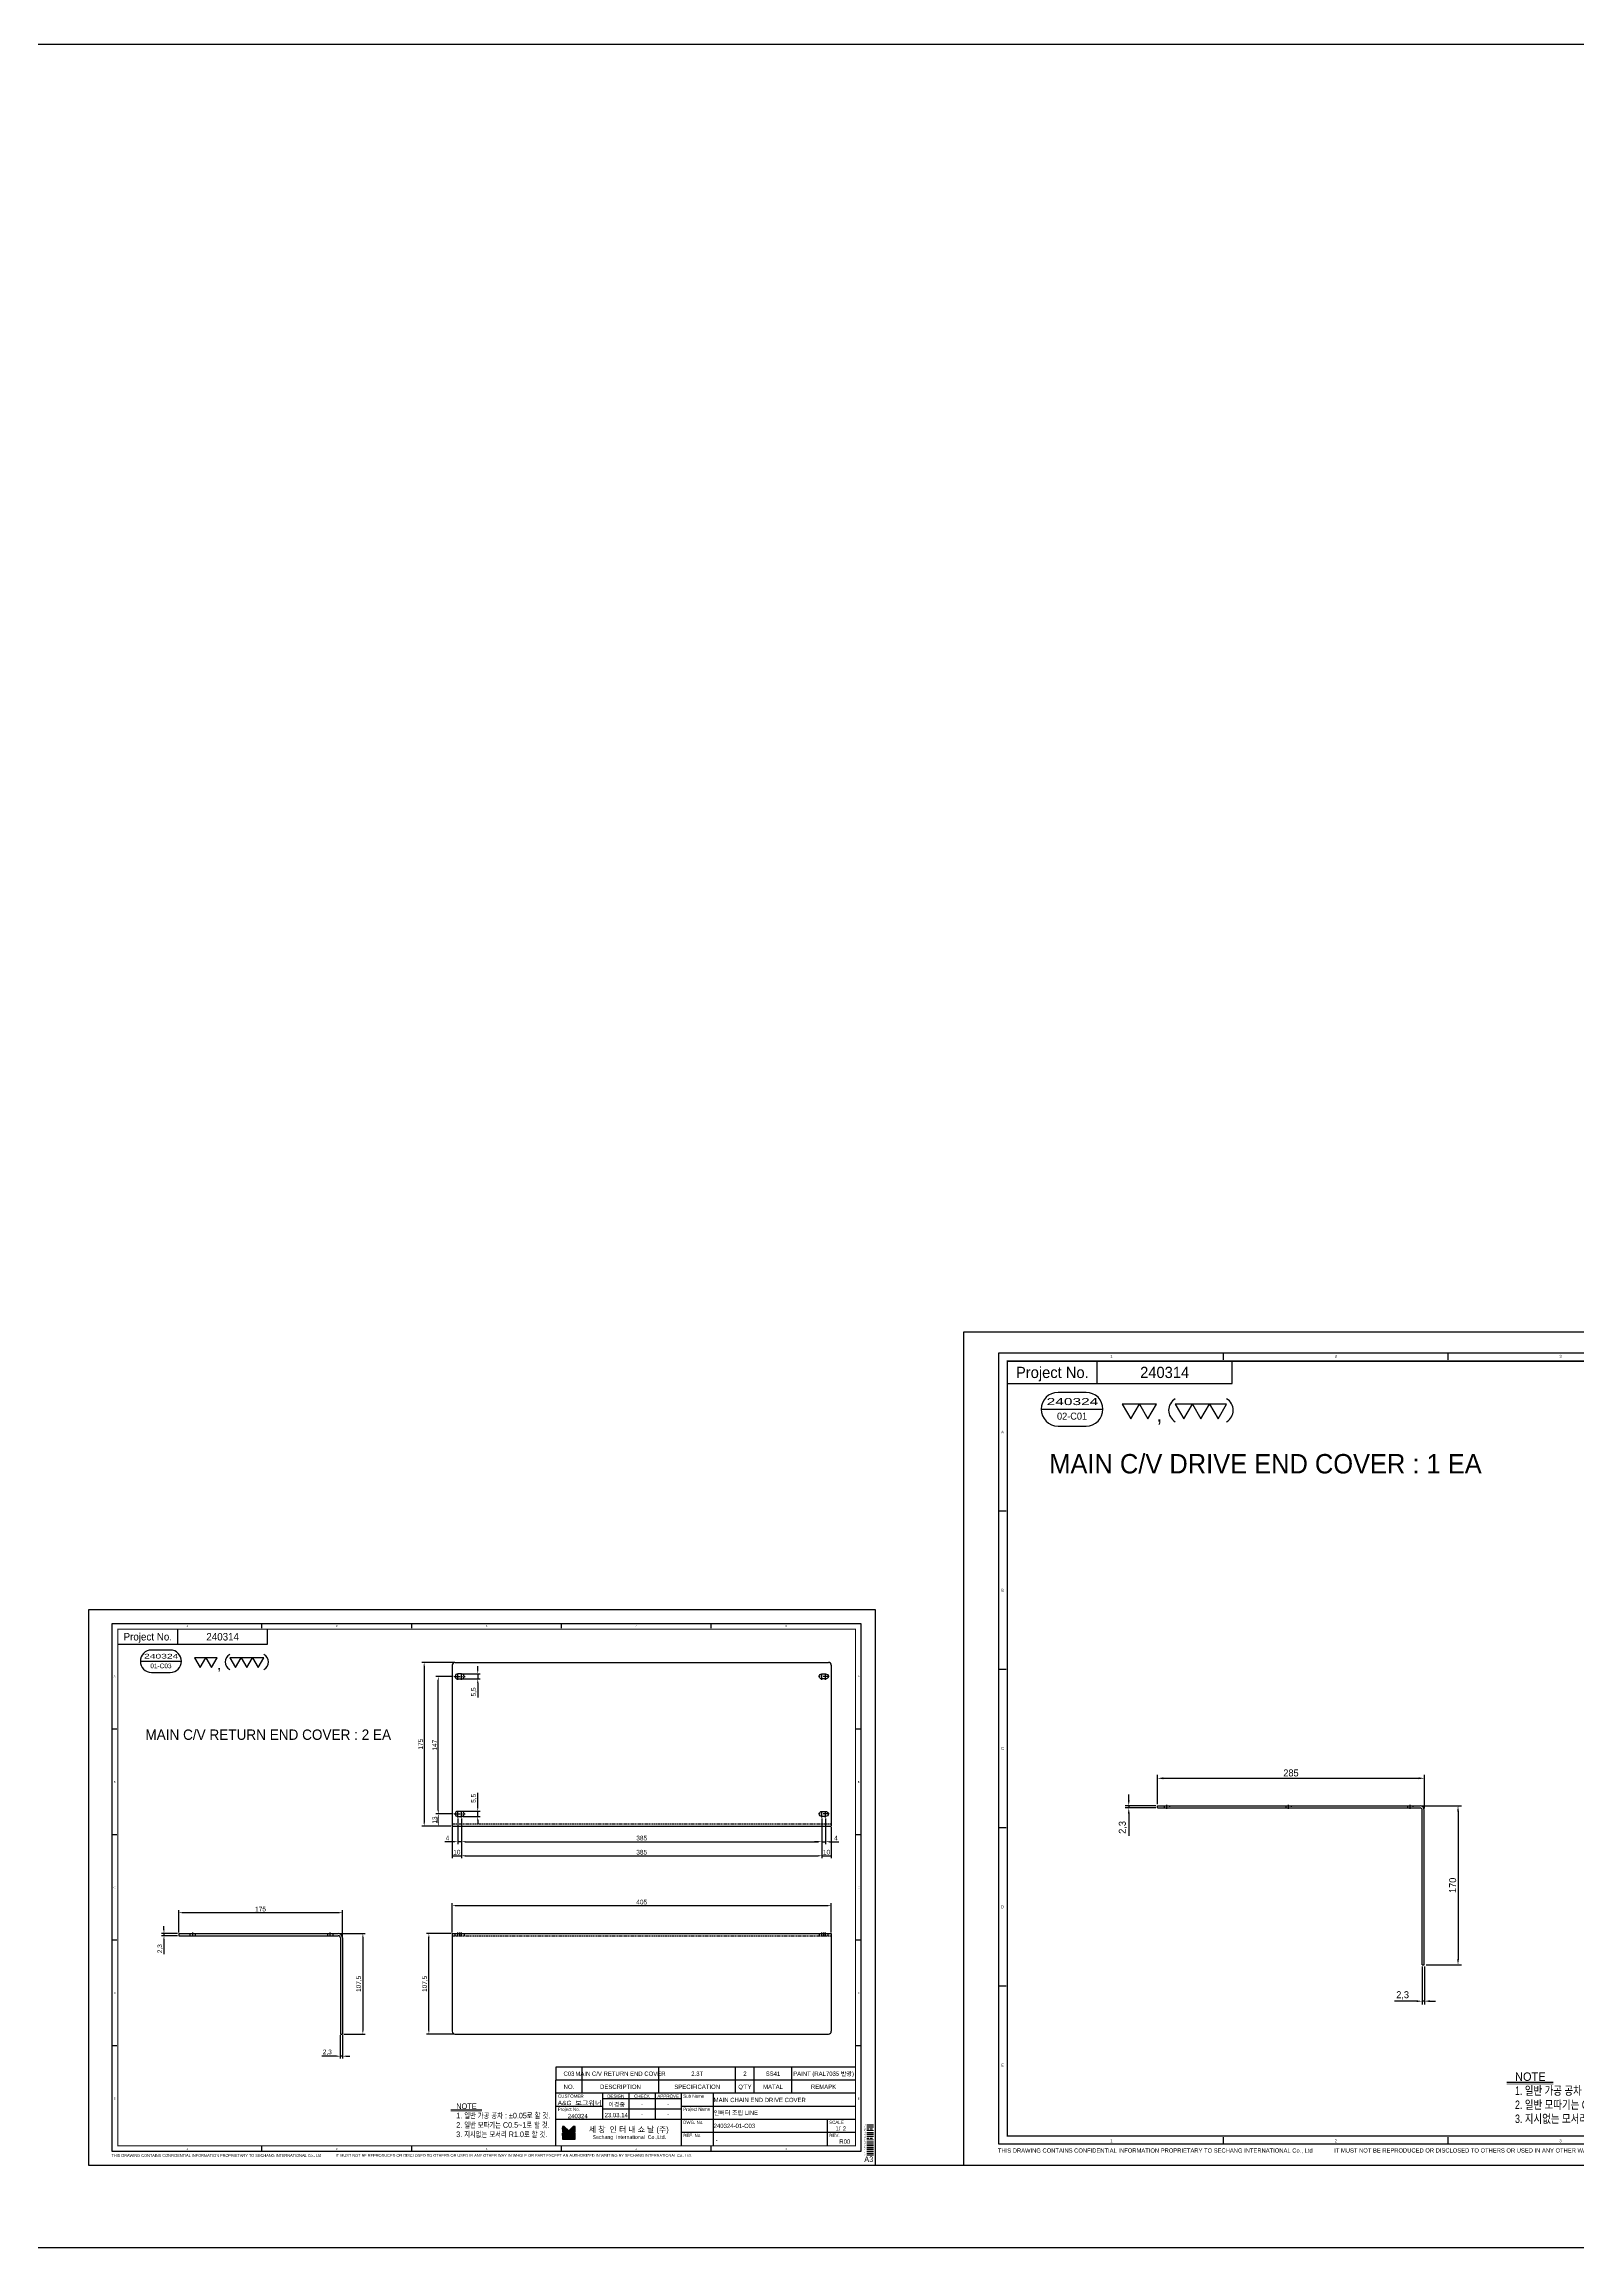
# Model space of a CAD drawing. Header units: inches. Extents: x 0 to 77285, y -118 to 40065.
# Drawn here: x 74008 to 75646, y 7894 to 10249 of the extents above; entities that cross this region are included whole.
import ezdxf
from ezdxf.enums import TextEntityAlignment as Align

# ---------------------------------------------------------------- set-up
doc = ezdxf.new("R2010")
doc.units = ezdxf.units.IN
doc.header["$LTSCALE"] = 5
doc.header["$MEASUREMENT"] = 0
for name, pattern in [('CENTER', [2, 1.25, -0.25, 0.25, -0.25]), ('HIDDEN', [0.375, 0.25, -0.125]), ('PHANTOM', [2.5, 1.25, -0.25, 0.25, -0.25, 0.25, -0.25])]:
    doc.linetypes.add(name, pattern=pattern)
for name, color, linetype in [('11', 1, 'CENTER'), ('22', 2, 'HIDDEN'), ('44', 4, 'Continuous'), ('55', 5, 'Continuous'), ('66', 6, 'PHANTOM'), ('77', 40, 'HIDDEN'), ('99', 181, 'Continuous'), ('A', 8, 'Continuous'), ('B', 123, 'Continuous'), ('D', 3, 'Continuous'), ('G', 231, 'Continuous'), ('T', 3, 'Continuous'), ('VV', 1, 'Continuous'), ('Y', 60, 'Continuous')]:
    doc.layers.add(name, color=color, linetype=linetype)
doc.layers.add('33', color=3, linetype='PHANTOM', lineweight=9)
doc.layers.add('88', color=35, linetype='Continuous', lineweight=5)
doc.styles.add('SCI', font='')
doc.styles.get('SCI').set_extended_font_data('Gulim')
doc.dimstyles.new('SCH', dxfattribs={"dimtxt": 2.5, "dimasz": 2, "dimexe": 1.25, "dimexo": 0.625, "dimtad": 1, "dimdec": 8, "dimtxsty": 'SCI', "dimcen": 2.5, "dimclrd": 4, "dimclre": 4, "dimclrt": 7, "dimadec": 8, "dimazin": 2, "dimtfac": 1, "dimtdec": 8, "dimtmove": 0, "dimatfit": 3, "dimfxl": 1, "dimarcsym": 0})

# ---------------------------------------------------------------- blocks, each defined once
blk = doc.blocks.new('J2')
for p, q in [((0, 2.25), (-2.6, 2.25)), ((-2.6, 2.25), (-1.3, 0)), ((-1.3, 0), (0, 2.25)), ((2.6, 2.25), (0, 2.25)), ((0, 2.25), (1.3, 0)), ((1.3, 0), (2.6, 2.25))]:
    blk.add_line(p, q)
blk = doc.blocks.new('J3')
for p, q in [((-3.9, 2.25), (-2.6, 0)), ((-1.3, 2.25), (-3.9, 2.25)), ((-2.6, 0), (-1.3, 2.25)), ((-1.3, 2.25), (0, 0)), ((1.3, 2.25), (-1.3, 2.25)), ((0, 0), (1.3, 2.25)), ((1.3, 2.25), (2.6, 0)), ((3.9, 2.25), (1.3, 2.25)), ((2.6, 0), (3.9, 2.25))]:
    blk.add_line(p, q)
blk = doc.blocks.new('A$C645fd8c3')
at = {"linetype": 'Continuous'}
h = blk.add_hatch(dxfattribs=at)
h.set_pattern_fill('ANSI31', color=5, scale=0.563055, style=0)
h.set_pattern_definition([(45, (-482.600826, -378.99261), (-0.04976753, 0.04976753), [])])
h.paths.add_polyline_path([(259.73, -279.27), (259.73, -276.17), (258.74, -276.17), (256.35, -278.56), (253.96, -276.17), (252.97, -276.17), (252.97, -279.27)])
h.paths.add_polyline_path([(252.97, -279.83), (252.97, -282.93), (259.73, -282.93), (259.73, -279.83)])
at = {"color": 2}
for p, q in [((12.5, -289.5), (12.5, -7.5)), ((12.5, -7.5), (412.5, -7.5)), ((92.5, -10), (92.5, -7.5)), ((172.5, -10), (172.5, -7.5)), ((252.5, -10), (252.5, -7.5)), ((332.5, -10), (332.5, -7.5)), ((412.5, -7.5), (412.5, -289.5)), ((15, -63.9), (12.5, -63.9)), ((412.5, -63.9), (410, -63.9)), ((15, -120.3), (12.5, -120.3)), ((412.5, -120.3), (410, -120.3)), ((15, -176.7), (12.5, -176.7)), ((412.5, -176.7), (410, -176.7)), ((15, -233.1), (12.5, -233.1)), ((412.5, -233.1), (410, -233.1)), ((412.5, -289.5), (12.5, -289.5)), ((92.5, -289.5), (92.5, -287)), ((172.5, -289.5), (172.5, -287)), ((252.5, -289.5), (252.5, -287)), ((332.5, -289.5), (332.5, -287))]:
    blk.add_line(p, q, dxfattribs=at)
at = {"color": 40}
for p, q in [((47.5, -18.5), (47.5, -10.5)), ((95.5, -18.5), (95.5, -10.5))]:
    blk.add_line(p, q, dxfattribs=at)
at = {"color": 7, "linetype": 'Continuous'}
blk.add_line((27.52, -27.62), (49.52, -27.62), dxfattribs=at)
for p, q in [((409.5, -244.5), (249.5, -244.5)), ((249.5, -244.5), (249.5, -251.5)), ((249.5, -286.5), (249.5, -251.5)), ((409.5, -251.5), (249.5, -251.5)), ((409.5, -258.5), (249.5, -258.5)), ((316.5, -258.5), (316.5, -286.5)), ((316.5, -261.5), (274.5, -261.5)), ((316.5, -267), (274.5, -267)), ((415.59, -275.4), (419.2, -275.4))]:
    blk.add_line(p, q)
at = {"color": 3}
for p, q in [((263.5, -251.5), (263.5, -244.5)), ((304.5, -251.5), (304.5, -244.5)), ((345.5, -251.5), (345.5, -244.5)), ((355.5, -251.5), (355.5, -244.5)), ((375.5, -251.5), (375.5, -244.5)), ((263.5, -258.5), (263.5, -251.5)), ((274.5, -258.5), (274.5, -272.5)), ((288.5, -258.5), (288.5, -272.5)), ((302.5, -258.5), (302.5, -272.5)), ((304.5, -258.5), (304.5, -251.5)), ((333.5, -258.5), (333.5, -286.5)), ((345.5, -258.5), (345.5, -251.5)), ((355.5, -258.5), (355.5, -251.5)), ((375.5, -258.5), (375.5, -251.5)), ((274.5, -265.5), (249.5, -265.5)), ((409.58, -265.5), (316.5, -265.5)), ((409.5, -272.5), (249.5, -272.5)), ((409.58, -279.5), (316.5, -279.5))]:
    blk.add_line(p, q, dxfattribs=at)
at = {"color": 5, "linetype": 'Continuous'}
for p, q in [((252.97, -276.17), (252.97, -279.27)), ((253.96, -276.17), (252.97, -276.17)), ((259.73, -279.27), (252.97, -279.27)), ((252.97, -279.83), (252.97, -282.93)), ((259.73, -279.83), (252.97, -279.83)), ((253.96, -276.17), (256.35, -278.56)), ((258.74, -276.17), (256.35, -278.56)), ((259.73, -276.17), (258.74, -276.17)), ((259.73, -279.27), (259.73, -276.17)), ((259.73, -282.93), (259.73, -279.83)), ((252.97, -282.93), (259.73, -282.93))]:
    blk.add_line(p, q, dxfattribs=at)
at = {"color": 40, "const_width": 0.5}
blk.add_lwpolyline([(15.5, -286.5), (15.5, -10.5), (409.5, -10.5), (409.5, -286.5)], close=True, dxfattribs=at)
at = {"color": 40}
blk.add_lwpolyline([(15.5, -18.5), (95.5, -18.5)], dxfattribs=at)
blk.add_lwpolyline([(33.52, -21.62, 1), (33.52, -33.62), (43.52, -33.62, 1), (43.52, -21.62)], format="xyb", close=True)
at = {"const_width": 0.257}
blk.add_lwpolyline([(193.31, -268.04), (209.91, -268.04)], dxfattribs=at)
at = {"color": 3}
blk.add_lwpolyline([(193.31, -267.35), (209.91, -267.35)], dxfattribs=at)
for centre, start, end in [((77.61, -27.99), 120, 240), ((91.22, -27.99), 300, 60)]:
    blk.add_arc(centre, 4.69, start, end)
at = {"layer": '11'}
blk.add_line((415.59, -276.4), (419.2, -276.4), dxfattribs=at)
at = {"layer": '22'}
blk.add_line((415.59, -277.4), (419.2, -277.4), dxfattribs=at)
at = {"layer": '33'}
blk.add_line((415.59, -278.4), (419.2, -278.4), dxfattribs=at)
at = {"layer": '44'}
blk.add_line((415.59, -279.4), (419.2, -279.4), dxfattribs=at)
at = {"layer": '55'}
blk.add_line((415.59, -280.4), (419.2, -280.4), dxfattribs=at)
at = {"layer": '66'}
blk.add_line((415.59, -281.4), (419.2, -281.4), dxfattribs=at)
at = {"layer": '77'}
blk.add_line((415.59, -282.4), (419.2, -282.4), dxfattribs=at)
at = {"layer": '88'}
blk.add_line((415.59, -283.4), (419.2, -283.4), dxfattribs=at)
at = {"layer": '99'}
blk.add_line((415.59, -284.4), (419.2, -284.4), dxfattribs=at)
at = {"layer": 'A'}
blk.add_line((415.59, -285.4), (419.2, -285.4), dxfattribs=at)
at = {"layer": 'B'}
blk.add_line((415.59, -286.4), (419.2, -286.4), dxfattribs=at)
at = {"layer": 'D'}
blk.add_line((415.59, -287.4), (419.2, -287.4), dxfattribs=at)
at = {"layer": 'Defpoints', "color": 1}
blk.add_lwpolyline([(0, -297), (0, 0), (420, 0), (420, -297)], close=True, dxfattribs=at)
at = {"layer": 'G'}
blk.add_line((415.59, -288.4), (419.2, -288.4), dxfattribs=at)
at = {"layer": 'T'}
for p, q in [((394.5, -272.5), (394.5, -286.5)), ((415.59, -289.4), (419.2, -289.4))]:
    blk.add_line(p, q, dxfattribs=at)
at = {"layer": 'VV'}
blk.add_line((415.59, -291.4), (419.2, -291.4), dxfattribs=at)
at = {"layer": 'Y'}
blk.add_line((415.59, -290.4), (419.2, -290.4), dxfattribs=at)
at = {"xscale": 2.34375, "yscale": 2.34375, "zscale": 2.34375}
for name, p in [('J2', (62.5, -31.03)), ('J3', (84.42, -31.03))]:
    blk.add_blockref(name, p, dxfattribs=at)
at = {"style": 'SCI'}
for s, height, p in [('Project No.', 4, (31.5, -14.5)), (',', 5.86, (69.61, -29.14)), ('NO.', 2.308, (256.5, -255)), ('DESCRIPTION', 2.3077, (284, -255)), ('SPECIFICATION', 2.3077, (325, -255)), ("Q'TY", 2.308, (350.5, -255)), ('MATAL', 2.308, (365.5, -255)), ('REMAPK', 2.308, (392.5, -255)), ('DESIGN', 1.731, (281.5, -260)), ('이경중', 2.308, (282, -264.44)), ('CHECK', 1.731, (295.5, -260)), ('-', 2.31, (295.5, -264.25)), ('APPROVE', 1.731, (309.5, -260)), ('-', 2.31, (309.5, -264.25)), ('세 창  인 터 내 쇼 날 (주)', 3.0296, (288.44, -277.82)), ('Sechang  International  Co.,Ltd.', 2.0198, (288.72, -281.87)), ('0', 0.6, (414.6, -275.37))]:
    blk.add_text(s, height=height, dxfattribs=at).set_placement(p, align=Align.MIDDLE_CENTER)
at = {"color": 2, "style": 'SCI'}
for s, p in [('1', (52.5, -8.75)), ('2', (132.5, -8.75)), ('3', (212.5, -8.75)), ('4', (292.5, -8.75)), ('5', (372.5, -8.75)), ('A', (13.75, -35.7)), ('A', (411.25, -35.7)), ('B', (13.75, -92.1)), ('B', (411.25, -92.1)), ('C', (13.75, -148.5)), ('C', (411.25, -148.5)), ('D', (13.75, -204.9)), ('D', (411.25, -204.9)), ('E', (13.75, -261.3)), ('E', (411.25, -261.3)), ('E', (411.25, -261.3)), ('1', (52.5, -288.25)), ('2', (132.5, -288.25)), ('3', (212.5, -288.25)), ('4', (292.5, -288.25)), ('5', (372.5, -288.25))]:
    blk.add_text(s, height=1, dxfattribs=at).set_placement(p, align=Align.MIDDLE_CENTER)
at = {"style": 'SCI'}
for s, height, p in [('Sub Name', 1.731, (317.5, -260)), ('Project No.', 1.7308, (250.5, -267)), ('CUSTOMER', 1.731, (250.65, -260)), ('Project Name', 1.7308, (317.5, -267)), ('DWG. No.', 1.731, (317.5, -274)), ('SCALE', 1.731, (395.5, -274)), ('REF. No.', 1.731, (317.5, -281)), ('REV.', 1.731, (395.5, -281))]:
    blk.add_text(s, height=height, dxfattribs=at).set_placement(p, align=Align.MIDDLE_LEFT)
at = {"color": 40, "style": 'SCI'}
for s, height, p in [('-', 2.31, (295.5, -269.75)), ('-', 2.31, (309.5, -269.75)), ('1/', 2.308, (400.15, -277.29))]:
    blk.add_text(s, height=height, dxfattribs=at).set_placement(p, align=Align.MIDDLE_CENTER)
at = {"color": 3, "linetype": 'Continuous', "style": 'SCI'}
for s, p in [('THIS DRAWING CONTAINS CONFIDENTIAL INFORMATION PROPRIETARY TO SECHANG INTERNATIONAL Co., Ltd  ', (12.11, -292.46)), ('IT MUST NOT BE REPRODUCED OR DISCLOSED TO OTHERS OR USED IN ANY OTHER WAY IN WHOLE OR PART EXCEPT AN AUTHORIZED IN WRITING BY SECHANG INTERNATIONAL Co., Ltd.', (131.88, -292.43))]:
    blk.add_text(s, height=1.5, dxfattribs=at).set_placement(p)
at = {"color": 2, "style": 'SCI'}
blk.add_text('A3', height=3, dxfattribs=at).set_placement((419.05, -296.11), align=Align.BOTTOM_RIGHT)
at = {"color": 40, "insert": (196.28, -263.89), "char_height": 3, "attachment_point": 1, "style": 'SCI'}
blk.add_mtext_dynamic_manual_height_columns('NOTE{\\W0.8;\\P1. 일반 가공 공차 : %%P0.05로 할 것.\\P2. 일반 모따기는 C0.5~1로 할 것.\\P3. 지시없는 모서리 R1.0로 할 것.}', width=205.982, gutter_width=1.29, heights=[0], dxfattribs=at)
at = {"layer": '11', "style": 'SCI'}
blk.add_text('11', height=0.6, dxfattribs=at).set_placement((414.6, -276.37), align=Align.MIDDLE_CENTER)
at = {"layer": '22', "style": 'SCI'}
blk.add_text('22', height=0.6, dxfattribs=at).set_placement((414.6, -277.37), align=Align.MIDDLE_CENTER)
at = {"layer": '33', "style": 'SCI'}
blk.add_text('33', height=0.6, dxfattribs=at).set_placement((414.6, -278.37), align=Align.MIDDLE_CENTER)
at = {"layer": '44', "style": 'SCI'}
blk.add_text('44', height=0.6, dxfattribs=at).set_placement((414.6, -279.37), align=Align.MIDDLE_CENTER)
at = {"layer": '55', "style": 'SCI'}
blk.add_text('55', height=0.6, dxfattribs=at).set_placement((414.6, -280.37), align=Align.MIDDLE_CENTER)
at = {"layer": '66', "style": 'SCI'}
blk.add_text('66', height=0.6, dxfattribs=at).set_placement((414.6, -281.37), align=Align.MIDDLE_CENTER)
at = {"layer": '77', "style": 'SCI'}
blk.add_text('77', height=0.6, dxfattribs=at).set_placement((414.6, -282.37), align=Align.MIDDLE_CENTER)
at = {"layer": '88', "style": 'SCI'}
blk.add_text('88', height=0.6, dxfattribs=at).set_placement((414.6, -283.37), align=Align.MIDDLE_CENTER)
at = {"layer": '99', "style": 'SCI'}
blk.add_text('99', height=0.6, dxfattribs=at).set_placement((414.6, -284.37), align=Align.MIDDLE_CENTER)
at = {"layer": 'A', "style": 'SCI'}
blk.add_text('A', height=0.6, dxfattribs=at).set_placement((414.6, -285.37), align=Align.MIDDLE_CENTER)
at = {"layer": 'B', "style": 'SCI'}
blk.add_text('B', height=0.6, dxfattribs=at).set_placement((414.6, -286.37), align=Align.MIDDLE_CENTER)
at = {"layer": 'D', "style": 'SCI'}
blk.add_text('D', height=0.6, dxfattribs=at).set_placement((414.6, -287.37), align=Align.MIDDLE_CENTER)
at = {"layer": 'G', "style": 'SCI'}
blk.add_text('G', height=0.6, dxfattribs=at).set_placement((414.6, -288.37), align=Align.MIDDLE_CENTER)
at = {"layer": 'T', "style": 'SCI'}
blk.add_text('T', height=0.6, dxfattribs=at).set_placement((414.6, -289.37), align=Align.MIDDLE_CENTER)
at = {"layer": 'VV', "style": 'SCI'}
blk.add_text('V', height=0.6, dxfattribs=at).set_placement((414.6, -291.37), align=Align.MIDDLE_CENTER)
at = {"layer": 'Y', "style": 'SCI'}
blk.add_text('Y', height=0.6, dxfattribs=at).set_placement((414.6, -290.37), align=Align.MIDDLE_CENTER)
blk = doc.blocks.new('A$Cd6367c12')
for p, q in [((0, 0), (170.4, 0)), ((0, 0), (0, -2.3)), ((0, -2.3), (170.4, -2.3)), ((172.7, -4.6), (172.7, -107.5)), ((175, -4.6), (175, -107.5)), ((172.7, -107.5), (175, -107.5))]:
    blk.add_line(p, q)
for radius in [4.6, 2.3]:
    blk.add_arc((170.4, -4.6), radius, 0, 90)
at = {"layer": '11'}
for p, q in [((15, -3.3), (15, 1)), ((162, -3.3), (162, 1))]:
    blk.add_line(p, q, dxfattribs=at)
at = {"layer": '22'}
for p, q in [((12.25, -2.3), (12.25, 0)), ((17.75, 0), (17.75, -2.3)), ((159.25, -2.3), (159.25, 0)), ((164.75, 0), (164.75, -2.3))]:
    blk.add_line(p, q, dxfattribs=at)
blk = doc.blocks.new('A$Cf63eb289')
for p, q in [((0, 172), (0, 0)), ((3, 175), (402, 175)), ((405, 172), (405, 0)), ((0, 0), (405, 0))]:
    blk.add_line(p, q)
for points in [[(6, 162.75, 1), (6, 157.25), (10, 157.25, 1), (10, 162.75)], [(399, 162.75, -1), (399, 157.25), (395, 157.25, -1), (395, 162.75)], [(6, 15.75, 1), (6, 10.25), (10, 10.25, 1), (10, 15.75)], [(399, 15.75, -1), (399, 10.25), (395, 10.25, -1), (395, 15.75)]]:
    blk.add_lwpolyline(points, format="xyb", close=True)
for centre, start, end in [((3, 172), 90, 180), ((402, 172), 0, 90)]:
    blk.add_arc(centre, 3, start, end)
at = {"layer": '11'}
for p, q in [((2.25, 160), (13.75, 160)), ((6, 156.25), (6, 163.75)), ((10, 156.25), (10, 163.75)), ((402.75, 160), (391.25, 160)), ((395, 156.25), (395, 163.75)), ((399, 156.25), (399, 163.75)), ((2.25, 13), (13.75, 13)), ((6, 9.25), (6, 16.75)), ((10, 9.25), (10, 16.75)), ((402.75, 13), (391.25, 13)), ((395, 9.25), (395, 16.75)), ((399, 9.25), (399, 16.75))]:
    blk.add_line(p, q, dxfattribs=at)
at = {"layer": '22'}
blk.add_line((0, 2.3), (405, 2.3), dxfattribs=at)
blk = doc.blocks.new('A$C1cafb174')
for p, q in [((0, 0), (405, 0)), ((0, 0), (0, -104.5)), ((405, 0), (405, -104.5)), ((3, -107.5), (402, -107.5))]:
    blk.add_line(p, q)
for centre, start, end in [((3, -104.5), 180, 270), ((402, -104.5), 270, 0)]:
    blk.add_arc(centre, 3, start, end)
at = {"layer": '11'}
for p, q in [((6, -3.3), (6, 1)), ((8, -3.3), (8, 1)), ((10, -3.3), (10, 1)), ((395, -3.3), (395, 1)), ((397, -3.3), (397, 1)), ((399, -3.3), (399, 1))]:
    blk.add_line(p, q, dxfattribs=at)
at = {"layer": '22'}
for p, q in [((3.25, -2.3), (3.25, 0)), ((12.75, 0), (12.75, -2.3)), ((392.25, 0), (392.25, -2.3)), ((401.75, -2.3), (401.75, 0)), ((0, -2.3), (405, -2.3))]:
    blk.add_line(p, q, dxfattribs=at)
blk = doc.blocks.new('*D1127')
at = {"color": 4, "lineweight": -2, "transparency": 16777216}
for p, q in [((74150.3, 8229.9), (74133.3, 8229.9)), ((74150.3, 8227.6), (74133.3, 8227.6)), ((74135.8, 8233.9), (74135.8, 8237.9)), ((74135.8, 8229.9), (74135.8, 8227.6)), ((74135.8, 8223.6), (74135.8, 8207.8))]:
    blk.add_line(p, q, dxfattribs=at)
at = {"color": 4, "transparency": 16777216}
for points in [[(74135.1, 8233.9), (74136.4, 8233.9), (74135.8, 8229.9)], [(74135.1, 8223.6), (74136.4, 8223.6), (74135.8, 8227.6)]]:
    blk.add_solid(points, dxfattribs=at)
at = {"layer": 'Defpoints', "color": 0, "transparency": 16777216}
for p in [(74135.8, 8227.6), (74151.5, 8229.9), (74151.5, 8227.6)]:
    blk.add_point(p, dxfattribs=at)
at = {"color": 7, "transparency": 16777216, "insert": (74131.7, 8213.7), "char_height": 5, "attachment_point": 5, "rotation": 90, "style": 'SCI'}
blk.add_mtext('2,3', dxfattribs=at)
blk = doc.blocks.new('*D1128')
at = {"color": 4, "lineweight": -2, "transparency": 16777216}
for p, q in [((74151.5, 8231.1), (74151.5, 8254.7)), ((74155.5, 8252.2), (74322.5, 8252.2)), ((74326.5, 8226.5), (74326.5, 8254.7))]:
    blk.add_line(p, q, dxfattribs=at)
at = {"color": 4, "transparency": 16777216}
for points in [[(74155.5, 8252.8), (74155.5, 8251.5), (74151.5, 8252.2)], [(74322.5, 8252.8), (74322.5, 8251.5), (74326.5, 8252.2)]]:
    blk.add_solid(points, dxfattribs=at)
at = {"layer": 'Defpoints', "color": 0, "transparency": 16777216}
for p in [(74326.5, 8252.2), (74151.5, 8229.9), (74326.5, 8225.3)]:
    blk.add_point(p, dxfattribs=at)
at = {"color": 7, "transparency": 16777216, "insert": (74239, 8256), "char_height": 5, "attachment_point": 5, "style": 'SCI'}
blk.add_mtext('175', dxfattribs=at)
blk = doc.blocks.new('*D1129')
at = {"color": 4, "lineweight": -2, "transparency": 16777216}
for p, q in [((74323.2, 8229.9), (74350.8, 8229.9)), ((74348.3, 8225.9), (74348.3, 8126.4)), ((74327.8, 8122.4), (74350.8, 8122.4))]:
    blk.add_line(p, q, dxfattribs=at)
at = {"color": 4, "transparency": 16777216}
for points in [[(74347.6, 8225.9), (74348.9, 8225.9), (74348.3, 8229.9)], [(74347.6, 8126.4), (74348.9, 8126.4), (74348.3, 8122.4)]]:
    blk.add_solid(points, dxfattribs=at)
at = {"layer": 'Defpoints', "color": 0, "transparency": 16777216}
for p in [(74321.9, 8229.9), (74326.5, 8122.4), (74348.3, 8122.4)]:
    blk.add_point(p, dxfattribs=at)
at = {"color": 7, "transparency": 16777216, "insert": (74344.2, 8176.1), "char_height": 5, "attachment_point": 5, "rotation": 90, "style": 'SCI'}
blk.add_mtext('107,5', dxfattribs=at)
blk = doc.blocks.new('*D1130')
at = {"color": 4, "lineweight": -2, "transparency": 16777216}
for p, q in [((74324.2, 8121.1), (74324.2, 8096.3)), ((74326.5, 8121.1), (74326.5, 8096.3)), ((74320.2, 8098.8), (74304.4, 8098.8)), ((74326.5, 8098.8), (74324.2, 8098.8)), ((74330.5, 8098.8), (74334.5, 8098.8))]:
    blk.add_line(p, q, dxfattribs=at)
at = {"color": 4, "transparency": 16777216}
for points in [[(74320.2, 8099.5), (74320.2, 8098.1), (74324.2, 8098.8)], [(74330.5, 8099.5), (74330.5, 8098.1), (74326.5, 8098.8)]]:
    blk.add_solid(points, dxfattribs=at)
at = {"layer": 'Defpoints', "color": 0, "transparency": 16777216}
for p in [(74324.2, 8122.4), (74326.5, 8122.4), (74324.2, 8098.8)]:
    blk.add_point(p, dxfattribs=at)
at = {"color": 7, "transparency": 16777216, "insert": (74310.3, 8102.9), "char_height": 5, "attachment_point": 5, "style": 'SCI'}
blk.add_mtext('2,3', dxfattribs=at)
blk = doc.blocks.new('*D1131')
at = {"color": 4, "lineweight": -2, "transparency": 16777216}
for p, q in [((74442.5, 8229.9), (74416.3, 8229.9)), ((74418.8, 8126.4), (74418.8, 8225.9)), ((74445.5, 8122.4), (74416.3, 8122.4))]:
    blk.add_line(p, q, dxfattribs=at)
at = {"color": 4, "transparency": 16777216}
for points in [[(74418.2, 8225.9), (74419.5, 8225.9), (74418.8, 8229.9)], [(74418.2, 8126.4), (74419.5, 8126.4), (74418.8, 8122.4)]]:
    blk.add_solid(points, dxfattribs=at)
at = {"layer": 'Defpoints', "color": 0, "transparency": 16777216}
for p in [(74418.8, 8229.9), (74443.7, 8229.9), (74446.7, 8122.4)]:
    blk.add_point(p, dxfattribs=at)
at = {"color": 7, "transparency": 16777216, "insert": (74414.7, 8176.1), "char_height": 5, "attachment_point": 5, "rotation": 90, "style": 'SCI'}
blk.add_mtext('107,5', dxfattribs=at)
blk = doc.blocks.new('*D1132')
at = {"color": 4, "lineweight": -2, "transparency": 16777216}
for p, q in [((74443.7, 8231.1), (74443.7, 8262.2)), ((74447.7, 8259.7), (74844.7, 8259.7)), ((74848.7, 8231.1), (74848.7, 8262.2))]:
    blk.add_line(p, q, dxfattribs=at)
at = {"color": 4, "transparency": 16777216}
for points in [[(74447.7, 8260.4), (74447.7, 8259), (74443.7, 8259.7)], [(74844.7, 8260.4), (74844.7, 8259), (74848.7, 8259.7)]]:
    blk.add_solid(points, dxfattribs=at)
at = {"layer": 'Defpoints', "color": 0, "transparency": 16777216}
for p in [(74848.7, 8259.7), (74443.7, 8229.9), (74848.7, 8229.9)]:
    blk.add_point(p, dxfattribs=at)
at = {"color": 7, "transparency": 16777216, "insert": (74646.2, 8263.5), "char_height": 5, "attachment_point": 5, "style": 'SCI'}
blk.add_mtext('405', dxfattribs=at)
blk = doc.blocks.new('*D1135')
at = {"color": 4, "lineweight": -2, "transparency": 16777216}
for p, q in [((74444.7, 8357.7), (74426.4, 8357.7)), ((74442.5, 8344.7), (74426.4, 8344.7)), ((74428.9, 8348.7), (74428.9, 8353.7))]:
    blk.add_line(p, q, dxfattribs=at)
at = {"color": 4, "transparency": 16777216}
for points in [[(74428.2, 8353.7), (74429.5, 8353.7), (74428.9, 8357.7)], [(74428.2, 8348.7), (74429.5, 8348.7), (74428.9, 8344.7)]]:
    blk.add_solid(points, dxfattribs=at)
at = {"layer": 'Defpoints', "color": 0, "transparency": 16777216}
for p in [(74428.9, 8357.7), (74443.7, 8344.7), (74446, 8357.7)]:
    blk.add_point(p, dxfattribs=at)
at = {"color": 7, "transparency": 16777216, "insert": (74425, 8351.2), "char_height": 5, "attachment_point": 5, "rotation": 90, "style": 'SCI'}
blk.add_mtext('13', dxfattribs=at)
blk = doc.blocks.new('*D1136')
at = {"color": 4, "lineweight": -2, "transparency": 16777216}
for p, q in [((74444.7, 8504.7), (74426.4, 8504.7)), ((74428.9, 8361.7), (74428.9, 8500.7)), ((74444.7, 8357.7), (74426.4, 8357.7))]:
    blk.add_line(p, q, dxfattribs=at)
at = {"color": 4, "transparency": 16777216}
for points in [[(74428.2, 8500.7), (74429.5, 8500.7), (74428.9, 8504.7)], [(74428.2, 8361.7), (74429.5, 8361.7), (74428.9, 8357.7)]]:
    blk.add_solid(points, dxfattribs=at)
at = {"layer": 'Defpoints', "color": 0, "transparency": 16777216}
for p in [(74428.9, 8504.7), (74446, 8504.7), (74446, 8357.7)]:
    blk.add_point(p, dxfattribs=at)
at = {"color": 7, "transparency": 16777216, "insert": (74425, 8431.2), "char_height": 5, "attachment_point": 5, "rotation": 90, "style": 'SCI'}
blk.add_mtext('147', dxfattribs=at)
blk = doc.blocks.new('*D1137')
at = {"color": 4, "lineweight": -2, "transparency": 16777216}
for p, q in [((74445.5, 8519.7), (74411.3, 8519.7)), ((74413.8, 8515.7), (74413.8, 8348.7)), ((74442.5, 8344.7), (74411.3, 8344.7))]:
    blk.add_line(p, q, dxfattribs=at)
at = {"color": 4, "transparency": 16777216}
for points in [[(74413.1, 8515.7), (74414.5, 8515.7), (74413.8, 8519.7)], [(74413.1, 8348.7), (74414.5, 8348.7), (74413.8, 8344.7)]]:
    blk.add_solid(points, dxfattribs=at)
at = {"layer": 'Defpoints', "color": 0, "transparency": 16777216}
for p in [(74446.7, 8519.7), (74413.8, 8344.7), (74443.7, 8344.7)]:
    blk.add_point(p, dxfattribs=at)
at = {"color": 7, "transparency": 16777216, "insert": (74410, 8432.2), "char_height": 5, "attachment_point": 5, "rotation": 90, "style": 'SCI'}
blk.add_mtext('175', dxfattribs=at)
blk = doc.blocks.new('*D1138')
at = {"color": 4, "lineweight": -2, "transparency": 16777216}
for p, q in [((74471, 8364.5), (74471, 8380.3)), ((74455, 8360.5), (74473.5, 8360.5)), ((74455, 8355), (74473.5, 8355)), ((74471, 8355), (74471, 8360.5)), ((74471, 8351), (74471, 8347))]:
    blk.add_line(p, q, dxfattribs=at)
at = {"color": 4, "transparency": 16777216}
for points in [[(74470.3, 8364.5), (74471.7, 8364.5), (74471, 8360.5)], [(74470.3, 8351), (74471.7, 8351), (74471, 8355)]]:
    blk.add_solid(points, dxfattribs=at)
at = {"layer": 'Defpoints', "color": 0, "transparency": 16777216}
for p in [(74453.7, 8360.5), (74453.7, 8355), (74471, 8360.5)]:
    blk.add_point(p, dxfattribs=at)
at = {"color": 7, "transparency": 16777216, "insert": (74466.9, 8374.4), "char_height": 5, "attachment_point": 5, "rotation": 90, "style": 'SCI'}
blk.add_mtext('5,5', dxfattribs=at)
blk = doc.blocks.new('*D1139')
at = {"color": 4, "lineweight": -2, "transparency": 16777216}
for p, q in [((74455, 8507.5), (74473.5, 8507.5)), ((74471, 8511.5), (74471, 8515.5)), ((74471, 8507.5), (74471, 8502)), ((74455, 8502), (74473.5, 8502)), ((74471, 8498), (74471, 8482.2))]:
    blk.add_line(p, q, dxfattribs=at)
at = {"color": 4, "transparency": 16777216}
for points in [[(74470.3, 8511.5), (74471.7, 8511.5), (74471, 8507.5)], [(74470.3, 8498), (74471.7, 8498), (74471, 8502)]]:
    blk.add_solid(points, dxfattribs=at)
at = {"layer": 'Defpoints', "color": 0, "transparency": 16777216}
for p in [(74453.7, 8507.5), (74453.7, 8502), (74471, 8502)]:
    blk.add_point(p, dxfattribs=at)
at = {"color": 7, "transparency": 16777216, "insert": (74466.9, 8488.1), "char_height": 5, "attachment_point": 5, "rotation": 90, "style": 'SCI'}
blk.add_mtext('5,5', dxfattribs=at)
blk = doc.blocks.new('*D1140')
at = {"color": 4, "lineweight": -2, "transparency": 16777216}
for p, q in [((74453.7, 8352.7), (74453.7, 8325.5)), ((74838.7, 8352.7), (74838.7, 8325.5)), ((74457.7, 8328), (74834.7, 8328))]:
    blk.add_line(p, q, dxfattribs=at)
at = {"color": 4, "transparency": 16777216}
for points in [[(74457.7, 8328.7), (74457.7, 8327.4), (74453.7, 8328)], [(74834.7, 8328.7), (74834.7, 8327.4), (74838.7, 8328)]]:
    blk.add_solid(points, dxfattribs=at)
at = {"layer": 'Defpoints', "color": 0, "transparency": 16777216}
for p in [(74453.7, 8354), (74838.7, 8354), (74838.7, 8328)]:
    blk.add_point(p, dxfattribs=at)
at = {"color": 7, "transparency": 16777216, "insert": (74646.2, 8331.9), "char_height": 5, "attachment_point": 5, "style": 'SCI'}
blk.add_mtext('385', dxfattribs=at)
blk = doc.blocks.new('*D1141')
at = {"color": 4, "lineweight": -2, "transparency": 16777216}
for p, q in [((74838.7, 8352.7), (74838.7, 8325.5)), ((74842.7, 8352.7), (74842.7, 8325.5)), ((74834.7, 8328), (74830.7, 8328)), ((74838.7, 8328), (74842.7, 8328)), ((74846.7, 8328), (74856.7, 8328))]:
    blk.add_line(p, q, dxfattribs=at)
at = {"color": 4, "transparency": 16777216}
for points in [[(74834.7, 8328.7), (74834.7, 8327.4), (74838.7, 8328)], [(74846.7, 8328.7), (74846.7, 8327.4), (74842.7, 8328)]]:
    blk.add_solid(points, dxfattribs=at)
at = {"layer": 'Defpoints', "color": 0, "transparency": 16777216}
for p in [(74838.7, 8354), (74842.7, 8354), (74842.7, 8328)]:
    blk.add_point(p, dxfattribs=at)
at = {"color": 7, "transparency": 16777216, "insert": (74853.7, 8331.9), "char_height": 5, "attachment_point": 5, "style": 'SCI'}
blk.add_mtext('4', dxfattribs=at)
blk = doc.blocks.new('*D1142')
at = {"color": 4, "lineweight": -2, "transparency": 16777216}
for p, q in [((74449.7, 8352.7), (74449.7, 8325.5)), ((74453.7, 8352.7), (74453.7, 8325.5)), ((74445.7, 8328), (74435.7, 8328)), ((74453.7, 8328), (74449.7, 8328)), ((74457.7, 8328), (74461.7, 8328))]:
    blk.add_line(p, q, dxfattribs=at)
at = {"color": 4, "transparency": 16777216}
for points in [[(74445.7, 8328.7), (74445.7, 8327.4), (74449.7, 8328)], [(74457.7, 8328.7), (74457.7, 8327.4), (74453.7, 8328)]]:
    blk.add_solid(points, dxfattribs=at)
at = {"layer": 'Defpoints', "color": 0, "transparency": 16777216}
for p in [(74449.7, 8354), (74453.7, 8354), (74449.7, 8328)]:
    blk.add_point(p, dxfattribs=at)
at = {"color": 7, "transparency": 16777216, "insert": (74438.7, 8331.9), "char_height": 5, "attachment_point": 5, "style": 'SCI'}
blk.add_mtext('4', dxfattribs=at)
blk = doc.blocks.new('*D1143')
at = {"color": 4, "lineweight": -2, "transparency": 16777216}
for p, q in [((74443.7, 8343.5), (74443.7, 8310.5)), ((74453.7, 8352.7), (74453.7, 8310.5)), ((74443.7, 8313), (74453.7, 8313))]:
    blk.add_line(p, q, dxfattribs=at)
at = {"layer": 'Defpoints', "color": 0, "transparency": 16777216}
for p in [(74443.7, 8344.7), (74453.7, 8354), (74453.7, 8313)]:
    blk.add_point(p, dxfattribs=at)
at = {"color": 7, "transparency": 16777216, "insert": (74448.7, 8316.8), "char_height": 5, "attachment_point": 5, "style": 'SCI'}
blk.add_mtext('10', dxfattribs=at)
blk = doc.blocks.new('*D1144')
at = {"color": 4, "lineweight": -2, "transparency": 16777216}
for p, q in [((74453.7, 8352.7), (74453.7, 8310.5)), ((74838.7, 8352.7), (74838.7, 8310.5)), ((74457.7, 8313), (74834.7, 8313))]:
    blk.add_line(p, q, dxfattribs=at)
at = {"color": 4, "transparency": 16777216}
for points in [[(74457.7, 8313.7), (74457.7, 8312.3), (74453.7, 8313)], [(74834.7, 8313.7), (74834.7, 8312.3), (74838.7, 8313)]]:
    blk.add_solid(points, dxfattribs=at)
at = {"layer": 'Defpoints', "color": 0, "transparency": 16777216}
for p in [(74453.7, 8354), (74838.7, 8354), (74838.7, 8313)]:
    blk.add_point(p, dxfattribs=at)
at = {"color": 7, "transparency": 16777216, "insert": (74646.2, 8316.8), "char_height": 5, "attachment_point": 5, "style": 'SCI'}
blk.add_mtext('385', dxfattribs=at)
blk = doc.blocks.new('*D1145')
at = {"color": 4, "lineweight": -2, "transparency": 16777216}
for p, q in [((74838.7, 8352.7), (74838.7, 8310.5)), ((74848.7, 8343.5), (74848.7, 8310.5)), ((74838.7, 8313), (74848.7, 8313))]:
    blk.add_line(p, q, dxfattribs=at)
at = {"layer": 'Defpoints', "color": 0, "transparency": 16777216}
for p in [(74838.7, 8354), (74848.7, 8344.7), (74848.7, 8313)]:
    blk.add_point(p, dxfattribs=at)
at = {"color": 7, "transparency": 16777216, "insert": (74843.7, 8316.8), "char_height": 5, "attachment_point": 5, "style": 'SCI'}
blk.add_mtext('10', dxfattribs=at)
blk = doc.blocks.new('A$Cb723b649')
for p, q in [((0, 0), (280.4, 0)), ((0, -2.3), (0, 0)), ((0, -2.3), (280.4, -2.3)), ((282.7, -170), (282.7, -4.6)), ((285, -170), (285, -4.6)), ((282.7, -170), (285, -170))]:
    blk.add_line(p, q)
for radius in [4.6, 2.3]:
    blk.add_arc((280.4, -4.6), radius, 0, 90)
at = {"layer": '11'}
for p, q in [((10, -3.3), (10, 1)), ((140, -3.3), (140, 1)), ((270, -3.3), (270, 1))]:
    blk.add_line(p, q, dxfattribs=at)
at = {"layer": '22'}
for p, q in [((7.25, -2.3), (7.25, 0)), ((12.75, 0), (12.75, -2.3)), ((137.25, -2.3), (137.25, 0)), ((142.75, 0), (142.75, -2.3)), ((267.25, -2.3), (267.25, 0)), ((272.75, 0), (272.75, -2.3))]:
    blk.add_line(p, q, dxfattribs=at)
blk = doc.blocks.new('*D1227')
at = {"color": 4, "lineweight": -2, "transparency": 16777216}
for p, q in [((75195.5, 8366.4), (75162.8, 8366.4)), ((75195.5, 8364.1), (75162.8, 8364.1)), ((75166.6, 8372.4), (75166.6, 8378.4)), ((75166.6, 8366.4), (75166.6, 8364.1)), ((75166.6, 8358.1), (75166.6, 8334.4))]:
    blk.add_line(p, q, dxfattribs=at)
at = {"color": 4, "transparency": 16777216}
for points in [[(75165.6, 8372.4), (75167.6, 8372.4), (75166.6, 8366.4)], [(75165.6, 8358.1), (75167.6, 8358.1), (75166.6, 8364.1)]]:
    blk.add_solid(points, dxfattribs=at)
at = {"layer": 'Defpoints', "color": 0, "transparency": 16777216}
for p in [(75166.6, 8364.1), (75197.4, 8366.4), (75197.4, 8364.1)]:
    blk.add_point(p, dxfattribs=at)
at = {"color": 7, "transparency": 16777216, "insert": (75160.4, 8343.3), "char_height": 7.5, "attachment_point": 5, "rotation": 90, "style": 'SCI'}
blk.add_mtext('2,3', dxfattribs=at)
blk = doc.blocks.new('*D1228')
at = {"color": 4, "lineweight": -2, "transparency": 16777216}
for p, q in [((75197.4, 8368.3), (75197.4, 8399.5)), ((75203.4, 8395.8), (75476.4, 8395.8)), ((75482.4, 8363.7), (75482.4, 8399.5))]:
    blk.add_line(p, q, dxfattribs=at)
at = {"color": 4, "transparency": 16777216}
for points in [[(75203.4, 8396.8), (75203.4, 8394.8), (75197.4, 8395.8)], [(75476.4, 8396.8), (75476.4, 8394.8), (75482.4, 8395.8)]]:
    blk.add_solid(points, dxfattribs=at)
at = {"layer": 'Defpoints', "color": 0, "transparency": 16777216}
for p in [(75482.4, 8395.8), (75197.4, 8366.4), (75482.4, 8361.8)]:
    blk.add_point(p, dxfattribs=at)
at = {"color": 7, "transparency": 16777216, "insert": (75339.9, 8401.5), "char_height": 7.5, "attachment_point": 5, "style": 'SCI'}
blk.add_mtext('285', dxfattribs=at)
blk = doc.blocks.new('*D1229')
at = {"color": 4, "lineweight": -2, "transparency": 16777216}
for p, q in [((75479.7, 8366.4), (75522.2, 8366.4)), ((75518.4, 8360.4), (75518.4, 8202.4)), ((75484.3, 8196.4), (75522.2, 8196.4))]:
    blk.add_line(p, q, dxfattribs=at)
at = {"color": 4, "transparency": 16777216}
for points in [[(75517.4, 8360.4), (75519.4, 8360.4), (75518.4, 8366.4)], [(75517.4, 8202.4), (75519.4, 8202.4), (75518.4, 8196.4)]]:
    blk.add_solid(points, dxfattribs=at)
at = {"layer": 'Defpoints', "color": 0, "transparency": 16777216}
for p in [(75477.8, 8366.4), (75482.4, 8196.4), (75518.4, 8196.4)]:
    blk.add_point(p, dxfattribs=at)
at = {"color": 7, "transparency": 16777216, "insert": (75512.7, 8281.4), "char_height": 7.5, "attachment_point": 5, "rotation": 90, "style": 'SCI'}
blk.add_mtext('170', dxfattribs=at)
blk = doc.blocks.new('*D1230')
at = {"color": 4, "lineweight": -2, "transparency": 16777216}
for p, q in [((75480.1, 8194.6), (75480.1, 8153.9)), ((75482.4, 8194.6), (75482.4, 8153.9)), ((75474.1, 8157.6), (75450.4, 8157.6)), ((75482.4, 8157.6), (75480.1, 8157.6)), ((75488.4, 8157.6), (75494.4, 8157.6))]:
    blk.add_line(p, q, dxfattribs=at)
at = {"color": 4, "transparency": 16777216}
for points in [[(75474.1, 8158.6), (75474.1, 8156.6), (75480.1, 8157.6)], [(75488.4, 8158.6), (75488.4, 8156.6), (75482.4, 8157.6)]]:
    blk.add_solid(points, dxfattribs=at)
at = {"layer": 'Defpoints', "color": 0, "transparency": 16777216}
for p in [(75480.1, 8196.4), (75482.4, 8196.4), (75480.1, 8157.6)]:
    blk.add_point(p, dxfattribs=at)
at = {"color": 7, "transparency": 16777216, "insert": (75459.2, 8163.8), "char_height": 7.5, "attachment_point": 5, "style": 'SCI'}
blk.add_mtext('2,3', dxfattribs=at)

msp = doc.modelspace()

# ---------------------------------------------------------------- linework, layer by layer
msp.add_line((74990.44635244, 7982.10531392), (74895.49454377, 7982.10531392))
msp.add_lwpolyline([(71242.24907534, 10249.29398059), (77285.27826116, 10249.29398059), (77285.27826116, 7893.88231842), (71242.24907534, 7893.88231842)], close=True)

# ---------------------------------------------------------------- block references
at = {"color": 3}
for p, xscale, yscale, zscale in [((74990.44635244, 8873.10531392), 3, 3, 3), ((74055.49454377, 8576.10531392), 2, 2, 2)]:
    msp.add_blockref('A$C645fd8c3', p, dxfattribs=dict(at, xscale=xscale, yscale=yscale, zscale=zscale))
for name, p in [('A$Cf63eb289', (74443.7182542, 8344.71607983)), ('A$Cb723b649', (75197.3946964, 8366.43080246)), ('A$Cd6367c12', (74151.51802811, 8229.8845221)), ('A$C1cafb174', (74443.7182542, 8229.8845221))]:
    msp.add_blockref(name, p)

# ---------------------------------------------------------------- texts
at = {"style": 'SCI'}
for s, height, p in [('240314', 12, (75204.94635244, 8829.60531392)), ('02-C01', 7.5, (75106.0179817, 8782.85556589)), ('MAIN C/V DRIVE END COVER : 1 EA', 20.7692307692, (75312.68753788, 8731.99550992)), ('240314', 8, (74198.49454377, 8547.10531392)), ('01-C03', 5, (74132.54229661, 8515.93881524)), ('C03', 4.615384615, (74568.49454377, 8080.10531392)), ('MAIN C/V RETURN END COVER', 4.6153846154, (74623.49454377, 8080.10531392)), ('2.3T', 4.615384615, (74705.49454377, 8080.10531392)), ('2', 4.61538462, (74756.49454377, 8080.10531392)), ('SS41', 4.615384615, (74786.49454377, 8080.10531392)), ('PAINT (RAL7035 반광)', 4.6153846154, (74840.49454377, 8080.10531392))]:
    msp.add_text(s, height=height, dxfattribs=at).set_placement(p, align=Align.MIDDLE_CENTER)
at = {"style": 'SCI', "width": 1.564927}
for height, p, p2 in [(7.5, (75078.88099291, 8794.66935114), (75134.01810042, 8794.66935114)), (5, (74114.45097075, 8523.81467207), (74151.20904243, 8523.81467207))]:
    msp.add_text('240324', height=height, dxfattribs=at).set_placement(p, p2, align=Align.FIT)
at = {"style": 'SCI'}
msp.add_text('MAIN C/V RETURN END COVER : 2 EA', height=11.0769230769, dxfattribs=at).set_placement((74115.93249742, 8442.42963925), align=Align.MIDDLE_LEFT)
at = {"color": 40, "style": 'SCI', "width": 1.12551}
msp.add_text('A&G_보그워너', height=4.615384615, dxfattribs=at).set_placement((74556.40953994, 8046.49656008), (74603.17531381, 8046.49656008), align=Align.FIT)
at = {"color": 40, "style": 'SCI'}
for s, p in [('240324', (74577.9142556, 8034.83608316)), ('23.03.14', (74618.98037394, 8035.87454469)), ('R00', (74863.18685146, 8007.52839085))]:
    msp.add_text(s, height=4.615384615, dxfattribs=at).set_placement(p, align=Align.MIDDLE_CENTER)
for s, height, p in [('인버터 조립 LINE', 4.6153846154, (74723.06864642, 8038.33804586)), ('MAIN CHAIN END DRIVE COVER', 4.6153846154, (74723.06864642, 8052.03035355)), ('240324-01-C03', 4.6153846154, (74723.06864642, 8024.33804586)), ('-', 4.61538462, (74725.28598469, 8009.10531392)), ('2', 4.61538462, (74861.07575631, 8021.37454469))]:
    msp.add_text(s, height=height, dxfattribs=at).set_placement(p, align=Align.MIDDLE_LEFT)

# ---------------------------------------------------------------- dimensions: what is measured, and where the dimension line sits
for base, p1, p2, override, picture, middle in [((74413.8094111571, 8344.7160798318), (74446.7182541973, 8519.7160798318), (74443.7182541973, 8344.7160798318), {"dimscale": 2, "dimcen": 1}, '*D1137', (74409.9895043662, 8432.2160798318)), ((74428.8594214625, 8504.7160798318), (74445.9682541973, 8357.7160798318), (74445.9682541973, 8504.7160798318), {"dimscale": 2, "dimcen": 1, "dimtmove": 1}, '*D1136', (74425.0395146715, 8431.2160798318)), ((74470.9852439326, 8501.9660798318), (74453.7182541973, 8507.4660798318), (74453.7182541973, 8501.9660798318), {"dimscale": 2, "dimcen": 1}, '*D1139', (74466.865736609, 8488.0589559969)), ((74470.9852439326, 8360.4660798318), (74453.7182541973, 8354.9660798318), (74453.7182541973, 8360.4660798318), {"dimscale": 2, "dimcen": 1}, '*D1138', (74466.865736609, 8374.3732036666)), ((75166.56455332, 8364.13080246), (75197.3946964, 8366.43080246), (75197.3946964, 8364.13080246), {"dimscale": 3, "dimcen": 1}, '*D1227', (75160.380299, 8343.28509674)), ((75518.4372388212, 8196.4308024624), (75477.7946964024, 8366.4308024624), (75482.3946964025, 8196.4308024624), {"dimscale": 3, "dimcen": 1}, '*D1229', (75512.7073786348, 8281.4308024624)), ((74428.8594214624, 8357.7160798318), (74443.7182541973, 8344.7160798318), (74445.9682541973, 8357.7160798318), {"dimscale": 2, "dimcen": 1}, '*D1135', (74425.0395146714, 8351.2160798318)), ((74135.7750311, 8227.5845221), (74151.51802811, 8229.8845221), (74151.51802811, 8227.5845221), {"dimscale": 2, "dimcen": 1}, '*D1127', (74131.65219488, 8213.68738495)), ((74348.2762724837, 8122.3845221017), (74321.9180281097, 8229.8845221017), (74326.5180281097, 8122.3845221017), {"dimscale": 2, "dimcen": 1}, '*D1129', (74344.1501073705, 8176.1345221017)), ((74418.8225134454, 8229.8845221017), (74446.7182541973, 8122.3845221017), (74443.7182541973, 8229.8845221017), {"dimscale": 2, "dimcen": 1}, '*D1131', (74414.6963483322, 8176.1345221017))]:
    dim = msp.add_linear_dim(base=base, p1=p1, p2=p2, angle=90, dimstyle='SCH', override=override)
    dim.commit()
    dim.dimension.update_dxf_attribs({"geometry": picture, "text_midpoint": middle})
for base, p1, p2, override, picture, middle in [((75482.3946964025, 8395.796036932), (75197.3946964025, 8366.4308024624), (75482.3946964025, 8361.8308024624), {"dimscale": 3, "dimcen": 1}, '*D1228', (75339.8946964025, 8401.515910434)), ((74449.7182542, 8328.03879653), (74453.7182542, 8353.96607983), (74449.7182542, 8353.96607983), {"dimscale": 2, "dimcen": 1}, '*D1142', (74438.71725553, 8331.85537443)), ((74453.7182541973, 8312.996372589), (74443.7182541973, 8344.7160798318), (74453.7182541973, 8353.9660798318), {"dimscale": 2, "dimcen": 1}, '*D1143', (74448.7182541973, 8316.8162793799)), ((74838.7182541973, 8328.0387965336), (74453.7182541973, 8353.9660798318), (74838.7182541973, 8353.9660798318), {"dimscale": 2, "dimcen": 1}, '*D1140', (74646.2182541973, 8331.8520455349)), ((74838.7182541973, 8312.996372589), (74453.7182541973, 8353.9660798318), (74838.7182541973, 8353.9660798318), {"dimscale": 2, "dimcen": 1, "dimtmove": 1}, '*D1144', (74646.2182541973, 8316.8096215903)), ((74842.7182542, 8328.03879653), (74838.7182542, 8353.96607983), (74842.7182542, 8353.96607983), {"dimscale": 2, "dimcen": 1}, '*D1141', (74853.71925287, 8331.85537443)), ((74848.7182541973, 8312.996372589), (74838.7182541973, 8353.9660798318), (74848.7182541973, 8344.7160798318), {"dimscale": 2, "dimcen": 1, "dimtmove": 1}, '*D1145', (74843.7182541973, 8316.8162793799)), ((74326.5180281097, 8252.1791286139), (74151.5180281097, 8229.8845221017), (74326.5180281097, 8225.2845221017), {"dimscale": 2, "dimcen": 1}, '*D1128', (74239.0180281097, 8255.9990354048)), ((74848.7182541973, 8259.7007427901), (74443.7182541973, 8229.8845221017), (74848.7182541973, 8229.8845221017), {"dimscale": 2, "dimcen": 1}, '*D1132', (74646.2182541973, 8263.5173206862)), ((75480.0946964, 8157.64309399), (75482.3946964, 8196.43080246), (75480.0946964, 8196.43080246), {"dimscale": 3, "dimcen": 1}, '*D1230', (75459.24899068, 8163.82734832)), ((74324.21802811, 8098.78340713), (74326.51802811, 8122.3845221), (74324.21802811, 8122.3845221), {"dimscale": 2, "dimcen": 1}, '*D1130', (74310.32089096, 8102.90624335))]:
    dim = msp.add_linear_dim(base=base, p1=p1, p2=p2, dimstyle='SCH', override=override)
    dim.commit()
    dim.dimension.update_dxf_attribs({"geometry": picture, "text_midpoint": middle})

doc.saveas('drawing.dxf')
